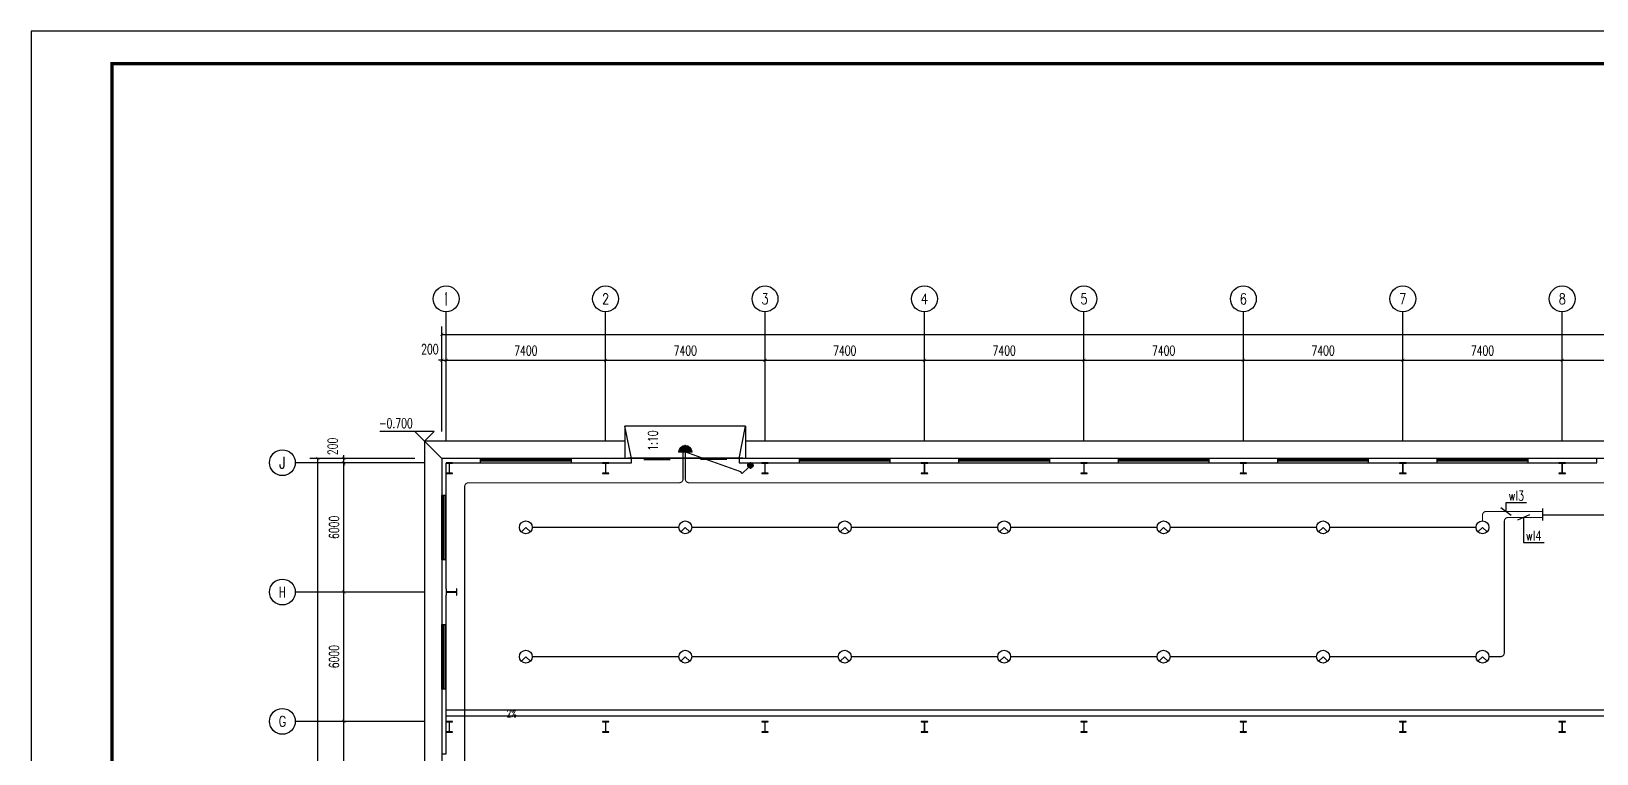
# Model space of a CAD drawing. Extents: x 1751103 to 2598738, y -609732 to 659428.
# Drawn here: x 2088595 to 2161248, y 78992 to 112505 of the extents above; entities that cross this region are included whole.
import ezdxf
from ezdxf.enums import TextEntityAlignment as Align

# ---------------------------------------------------------------- set-up
doc = ezdxf.new("R2010")
doc.units = 0
doc.header["$LTSCALE"] = 1000
doc.header["$MEASUREMENT"] = 0
doc.layers.get('0').update_dxf_attribs({"linetype": 'CONTINUOUS'})
doc.layers.get('DEFPOINTS').update_dxf_attribs({"linetype": 'CONTINUOUS'})
for name, color, linetype in [('_TCH_MASK', 7, 'CONTINUOUS'), ('AXIS', 3, 'CONTINUOUS'), ('AXIS_TEXT', 7, 'CONTINUOUS'), ('COLUMN', 99, 'CONTINUOUS'), ('DIM-照明', 4, 'CONTINUOUS'), ('DIM_ELEV', 3, 'CONTINUOUS'), ('DIM_SYMB', 3, 'CONTINUOUS'), ('EQUIP-照明', 3, 'CONTINUOUS'), ('GROUND', 2, 'CONTINUOUS'), ('PUB_TEXT', 7, 'CONTINUOUS'), ('PUB_TITLE', 4, 'CONTINUOUS'), ('STAIR', 2, 'CONTINUOUS'), ('WALL', 9, 'CONTINUOUS'), ('WINDOW', 99, 'CONTINUOUS'), ('WIRE-照明', 1, 'CONTINUOUS')]:
    doc.layers.add(name, color=color, linetype=linetype)
doc.styles.add('_TCH_AXIS', font='COMPLEX', dxfattribs={"bigfont": 'GBCBIG'})
doc.styles.add('_TCH_DIM', font='SIMPLEX', dxfattribs={"bigfont": 'GBCBIG'})
doc.styles.add('_TCH_LABEL', font='COMPLEX', dxfattribs={"bigfont": 'GBCBIG'})
doc.styles.add('_TEL_DIM', font='SIMPLEX', dxfattribs={"width": 0.8, "height": 3.5, "bigfont": 'HZTXT'})
doc.styles.add('COMPLEX', font='COMPLEX')
doc.styles.add('DIM_FONT', font='SIMPLEX', dxfattribs={"width": 0.7, "bigfont": 'GBCBIG'})
doc.styles.get("Standard").update_dxf_attribs({"font": 'gbenor.shx', "bigfont": 'gbcbig.shx'})
doc.dimstyles.new('DIMN150', dxfattribs={"dimscale": 1.5, "dimtxt": 300, "dimasz": 100, "dimexe": 250, "dimexo": 300, "dimgap": 150, "dimtad": 1, "dimdec": 0, "dimzin": 0, "dimtxsty": 'DIM_FONT', "dimblk": 'ARCHTICK', "dimcen": 0.09, "dimclrt": 7, "dimazin": 3, "dimtfac": 1, "dimtdec": 0, "dimtix": 1, "dimtmove": 0, "dimatfit": 3, "dimtolj": 1, "dimtzin": 0})

# ---------------------------------------------------------------- blocks, each defined once
blk = doc.blocks.new('$WINLIB2D$00000001')
for p, q in [((-0.5, 0.5), (0.5, 0.5)), ((-0.5, 0.5), (-0.5, -0.5)), ((0.5, -0.5), (0.5, 0.5)), ((0.5, 0.167), (-0.5, 0.167)), ((0.5, -0.167), (-0.5, -0.167)), ((-0.5, -0.5), (0.5, -0.5))]:
    blk.add_line(p, q)
blk = doc.blocks.new('$DORLIB2D$00000130')
at = {"color": 0, "linetype": 'CONTINUOUS'}
for p, q in [((-0.533, 0.66), (-0.533, 0.513)), ((0, 0.66), (-0.533, 0.66)), ((0, 0.513), (0, 0.66)), ((0.533, 0.66), (0, 0.66)), ((0.533, 0.66), (0.533, 0.513)), ((0, 0.513), (-0.533, 0.513)), ((0.533, 0.513), (0, 0.513)), ((-0.385, 0.269), (-0.14, 0.269)), ((-0.385, 0.269), (-0.3, 0.214)), ((-0.3, 0.214), (-0.3, 0.269)), ((0.385, 0.269), (0.14, 0.269)), ((0.3, 0.214), (0.3, 0.269)), ((0.385, 0.269), (0.3, 0.214))]:
    blk.add_line(p, q, dxfattribs=at)
blk = doc.blocks.new('_AXISO')
blk.add_circle((0, 0), 0.5)
at = {"layer": 'AXIS_TEXT', "style": 'COMPLEX', "width": 1.041667}
blk.add_attdef('A', text='', height=0.56, dxfattribs=at).set_placement((-0.25, -0.28), (0.25, -0.28), align=Align.FIT)
blk = doc.blocks.new('_ARCHTICK')
at = {"color": 0, "linetype": 'BYBLOCK', "const_width": 0.15}
blk.add_lwpolyline([(-0.5, -0.5), (0.5, 0.5)], dxfattribs=at)
blk = doc.blocks.new('*D88')
at = {"layer": 'AXIS', "color": 0}
for p, q in [((2106398, 92692), (2101523, 92692)), ((2101898, 44292), (2101898, 92692)), ((2106398, 44292), (2101523, 44292))]:
    blk.add_line(p, q, dxfattribs=at)
at = {"layer": 'DEFPOINTS', "color": 0}
for p in [(2101898, 92692), (2106848, 92692), (2106848, 44292)]:
    blk.add_point(p, dxfattribs=at)
at = {"layer": 'AXIS', "color": 0, "xscale": 150, "yscale": 150, "zscale": 150}
for p, rotation in [((2101898, 92692), 90), ((2101898, 44292), 270)]:
    blk.add_blockref('_ARCHTICK', p, dxfattribs=dict(at, rotation=rotation))
at = {"layer": 'AXIS', "color": 7, "insert": (2101448, 68492), "char_height": 450, "attachment_point": 5, "rotation": 90, "style": 'DIM_FONT'}
blk.add_mtext('\\A1;48400', dxfattribs=at)
blk = doc.blocks.new('*D95')
at = {"layer": 'AXIS', "color": 0}
for p, q in [((2106398, 80492), (2102723, 80492)), ((2103098, 74492), (2103098, 80492)), ((2106398, 74492), (2102723, 74492))]:
    blk.add_line(p, q, dxfattribs=at)
at = {"layer": 'DEFPOINTS', "color": 0}
for p in [(2103098, 80492), (2106848, 80492), (2106848, 74492)]:
    blk.add_point(p, dxfattribs=at)
at = {"layer": 'AXIS', "color": 0, "xscale": 150, "yscale": 150, "zscale": 150}
for p, rotation in [((2103098, 80492), 90), ((2103098, 74492), 270)]:
    blk.add_blockref('_ARCHTICK', p, dxfattribs=dict(at, rotation=rotation))
at = {"layer": 'AXIS', "color": 7, "insert": (2102648, 77492), "char_height": 450, "attachment_point": 5, "rotation": 90, "style": 'DIM_FONT'}
blk.add_mtext('\\A1;6000', dxfattribs=at)
blk = doc.blocks.new('*D96')
at = {"layer": 'AXIS', "color": 0}
for p, q in [((2106398, 86492), (2102723, 86492)), ((2103098, 80492), (2103098, 86492)), ((2106398, 80492), (2102723, 80492))]:
    blk.add_line(p, q, dxfattribs=at)
at = {"layer": 'DEFPOINTS', "color": 0}
for p in [(2103098, 86492), (2106848, 86492), (2106848, 80492)]:
    blk.add_point(p, dxfattribs=at)
at = {"layer": 'AXIS', "color": 0, "xscale": 150, "yscale": 150, "zscale": 150}
for p, rotation in [((2103098, 86492), 90), ((2103098, 80492), 270)]:
    blk.add_blockref('_ARCHTICK', p, dxfattribs=dict(at, rotation=rotation))
at = {"layer": 'AXIS', "color": 7, "insert": (2102648, 83492), "char_height": 450, "attachment_point": 5, "rotation": 90, "style": 'DIM_FONT'}
blk.add_mtext('\\A1;6000', dxfattribs=at)
blk = doc.blocks.new('*D97')
at = {"layer": 'AXIS', "color": 0}
for p, q in [((2106398, 92492), (2102723, 92492)), ((2103098, 86492), (2103098, 92492)), ((2106398, 86492), (2102723, 86492))]:
    blk.add_line(p, q, dxfattribs=at)
at = {"layer": 'DEFPOINTS', "color": 0}
for p in [(2103098, 92492), (2106848, 92492), (2106848, 86492)]:
    blk.add_point(p, dxfattribs=at)
at = {"layer": 'AXIS', "color": 0, "xscale": 150, "yscale": 150, "zscale": 150}
for p, rotation in [((2103098, 92492), 90), ((2103098, 86492), 270)]:
    blk.add_blockref('_ARCHTICK', p, dxfattribs=dict(at, rotation=rotation))
at = {"layer": 'AXIS', "color": 7, "insert": (2102648, 89492), "char_height": 450, "attachment_point": 5, "rotation": 90, "style": 'DIM_FONT'}
blk.add_mtext('\\A1;6000', dxfattribs=at)
blk = doc.blocks.new('*D98')
at = {"layer": 'AXIS', "color": 0}
for p, q in [((2106398, 92692), (2102723, 92692)), ((2106398, 92492), (2102723, 92492)), ((2103098, 92692), (2103098, 92842)), ((2103098, 92492), (2103098, 92692)), ((2103098, 92492), (2103098, 92342))]:
    blk.add_line(p, q, dxfattribs=at)
at = {"layer": 'DEFPOINTS', "color": 0}
for p in [(2103098, 92692), (2106848, 92692), (2106848, 92492)]:
    blk.add_point(p, dxfattribs=at)
at = {"layer": 'AXIS', "color": 0, "xscale": 150, "yscale": 150, "zscale": 150}
for p, rotation in [((2103098, 92692), 270), ((2103098, 92492), 90)]:
    blk.add_blockref('_ARCHTICK', p, dxfattribs=dict(at, rotation=rotation))
at = {"layer": 'AXIS', "color": 7, "insert": (2102580, 93247), "char_height": 450, "attachment_point": 5, "rotation": 90, "style": 'DIM_FONT'}
blk.add_mtext('\\A1;200', dxfattribs=at)
blk = doc.blocks.new('*D99')
at = {"layer": 'AXIS', "color": 0}
for p, q in [((2107648, 93942), (2107648, 98817)), ((2315248, 93942), (2315248, 98817)), ((2107648, 98442), (2315248, 98442))]:
    blk.add_line(p, q, dxfattribs=at)
at = {"layer": 'DEFPOINTS', "color": 0}
for p in [(2315248, 98442), (2107648, 93492), (2315248, 93492)]:
    blk.add_point(p, dxfattribs=at)
at = {"layer": 'AXIS', "color": 0, "xscale": 150, "yscale": 150, "zscale": 150, "rotation": 180}
blk.add_blockref('_ARCHTICK', (2107648, 98442), dxfattribs=at)
at = {"layer": 'AXIS', "color": 0, "xscale": 150, "yscale": 150, "zscale": 150}
blk.add_blockref('_ARCHTICK', (2315248, 98442), dxfattribs=at)
at = {"layer": 'AXIS', "color": 7, "insert": (2211448, 98892), "char_height": 450, "attachment_point": 5, "style": 'DIM_FONT'}
blk.add_mtext('\\A1;207600', dxfattribs=at)
blk = doc.blocks.new('*D100')
at = {"layer": 'AXIS', "color": 0}
for p, q in [((2107648, 93942), (2107648, 97617)), ((2107848, 93942), (2107848, 97617)), ((2107648, 97242), (2107498, 97242)), ((2107648, 97242), (2107848, 97242)), ((2107848, 97242), (2107998, 97242))]:
    blk.add_line(p, q, dxfattribs=at)
at = {"layer": 'DEFPOINTS', "color": 0}
for p in [(2107848, 97242), (2107648, 93492), (2107848, 93492)]:
    blk.add_point(p, dxfattribs=at)
at = {"layer": 'AXIS', "color": 0, "xscale": 150, "yscale": 150, "zscale": 150}
blk.add_blockref('_ARCHTICK', (2107648, 97242), dxfattribs=at)
at = {"layer": 'AXIS', "color": 0, "xscale": 150, "yscale": 150, "zscale": 150, "rotation": 180}
blk.add_blockref('_ARCHTICK', (2107848, 97242), dxfattribs=at)
at = {"layer": 'AXIS', "color": 7, "insert": (2107093, 97759), "char_height": 450, "attachment_point": 5, "style": 'DIM_FONT'}
blk.add_mtext('\\A1;200', dxfattribs=at)
blk = doc.blocks.new('*D101')
at = {"layer": 'AXIS', "color": 0}
for p, q in [((2107848, 93942), (2107848, 97617)), ((2115248, 93942), (2115248, 97617)), ((2107848, 97242), (2115248, 97242))]:
    blk.add_line(p, q, dxfattribs=at)
at = {"layer": 'DEFPOINTS', "color": 0}
for p in [(2115248, 97242), (2107848, 93492), (2115248, 93492)]:
    blk.add_point(p, dxfattribs=at)
at = {"layer": 'AXIS', "color": 0, "xscale": 150, "yscale": 150, "zscale": 150, "rotation": 180}
blk.add_blockref('_ARCHTICK', (2107848, 97242), dxfattribs=at)
at = {"layer": 'AXIS', "color": 0, "xscale": 150, "yscale": 150, "zscale": 150}
blk.add_blockref('_ARCHTICK', (2115248, 97242), dxfattribs=at)
at = {"layer": 'AXIS', "color": 7, "insert": (2111548, 97692), "char_height": 450, "attachment_point": 5, "style": 'DIM_FONT'}
blk.add_mtext('\\A1;7400', dxfattribs=at)
blk = doc.blocks.new('*D102')
at = {"layer": 'AXIS', "color": 0}
for p, q in [((2115248, 93942), (2115248, 97617)), ((2122648, 93942), (2122648, 97617)), ((2115248, 97242), (2122648, 97242))]:
    blk.add_line(p, q, dxfattribs=at)
at = {"layer": 'DEFPOINTS', "color": 0}
for p in [(2122648, 97242), (2115248, 93492), (2122648, 93492)]:
    blk.add_point(p, dxfattribs=at)
at = {"layer": 'AXIS', "color": 0, "xscale": 150, "yscale": 150, "zscale": 150, "rotation": 180}
blk.add_blockref('_ARCHTICK', (2115248, 97242), dxfattribs=at)
at = {"layer": 'AXIS', "color": 0, "xscale": 150, "yscale": 150, "zscale": 150}
blk.add_blockref('_ARCHTICK', (2122648, 97242), dxfattribs=at)
at = {"layer": 'AXIS', "color": 7, "insert": (2118948, 97692), "char_height": 450, "attachment_point": 5, "style": 'DIM_FONT'}
blk.add_mtext('\\A1;7400', dxfattribs=at)
blk = doc.blocks.new('*D103')
at = {"layer": 'AXIS', "color": 0}
for p, q in [((2122648, 93942), (2122648, 97617)), ((2130048, 93942), (2130048, 97617)), ((2122648, 97242), (2130048, 97242))]:
    blk.add_line(p, q, dxfattribs=at)
at = {"layer": 'DEFPOINTS', "color": 0}
for p in [(2130048, 97242), (2122648, 93492), (2130048, 93492)]:
    blk.add_point(p, dxfattribs=at)
at = {"layer": 'AXIS', "color": 0, "xscale": 150, "yscale": 150, "zscale": 150, "rotation": 180}
blk.add_blockref('_ARCHTICK', (2122648, 97242), dxfattribs=at)
at = {"layer": 'AXIS', "color": 0, "xscale": 150, "yscale": 150, "zscale": 150}
blk.add_blockref('_ARCHTICK', (2130048, 97242), dxfattribs=at)
at = {"layer": 'AXIS', "color": 7, "insert": (2126348, 97692), "char_height": 450, "attachment_point": 5, "style": 'DIM_FONT'}
blk.add_mtext('\\A1;7400', dxfattribs=at)
blk = doc.blocks.new('*D104')
at = {"layer": 'AXIS', "color": 0}
for p, q in [((2130048, 93942), (2130048, 97617)), ((2137448, 93942), (2137448, 97617)), ((2130048, 97242), (2137448, 97242))]:
    blk.add_line(p, q, dxfattribs=at)
at = {"layer": 'DEFPOINTS', "color": 0}
for p in [(2137448, 97242), (2130048, 93492), (2137448, 93492)]:
    blk.add_point(p, dxfattribs=at)
at = {"layer": 'AXIS', "color": 0, "xscale": 150, "yscale": 150, "zscale": 150, "rotation": 180}
blk.add_blockref('_ARCHTICK', (2130048, 97242), dxfattribs=at)
at = {"layer": 'AXIS', "color": 0, "xscale": 150, "yscale": 150, "zscale": 150}
blk.add_blockref('_ARCHTICK', (2137448, 97242), dxfattribs=at)
at = {"layer": 'AXIS', "color": 7, "insert": (2133748, 97692), "char_height": 450, "attachment_point": 5, "style": 'DIM_FONT'}
blk.add_mtext('\\A1;7400', dxfattribs=at)
blk = doc.blocks.new('*D105')
at = {"layer": 'AXIS', "color": 0}
for p, q in [((2137448, 93942), (2137448, 97617)), ((2144848, 93942), (2144848, 97617)), ((2137448, 97242), (2144848, 97242))]:
    blk.add_line(p, q, dxfattribs=at)
at = {"layer": 'DEFPOINTS', "color": 0}
for p in [(2144848, 97242), (2137448, 93492), (2144848, 93492)]:
    blk.add_point(p, dxfattribs=at)
at = {"layer": 'AXIS', "color": 0, "xscale": 150, "yscale": 150, "zscale": 150, "rotation": 180}
blk.add_blockref('_ARCHTICK', (2137448, 97242), dxfattribs=at)
at = {"layer": 'AXIS', "color": 0, "xscale": 150, "yscale": 150, "zscale": 150}
blk.add_blockref('_ARCHTICK', (2144848, 97242), dxfattribs=at)
at = {"layer": 'AXIS', "color": 7, "insert": (2141148, 97692), "char_height": 450, "attachment_point": 5, "style": 'DIM_FONT'}
blk.add_mtext('\\A1;7400', dxfattribs=at)
blk = doc.blocks.new('*D106')
at = {"layer": 'AXIS', "color": 0}
for p, q in [((2144848, 93942), (2144848, 97617)), ((2152248, 93942), (2152248, 97617)), ((2144848, 97242), (2152248, 97242))]:
    blk.add_line(p, q, dxfattribs=at)
at = {"layer": 'DEFPOINTS', "color": 0}
for p in [(2152248, 97242), (2144848, 93492), (2152248, 93492)]:
    blk.add_point(p, dxfattribs=at)
at = {"layer": 'AXIS', "color": 0, "xscale": 150, "yscale": 150, "zscale": 150, "rotation": 180}
blk.add_blockref('_ARCHTICK', (2144848, 97242), dxfattribs=at)
at = {"layer": 'AXIS', "color": 0, "xscale": 150, "yscale": 150, "zscale": 150}
blk.add_blockref('_ARCHTICK', (2152248, 97242), dxfattribs=at)
at = {"layer": 'AXIS', "color": 7, "insert": (2148548, 97692), "char_height": 450, "attachment_point": 5, "style": 'DIM_FONT'}
blk.add_mtext('\\A1;7400', dxfattribs=at)
blk = doc.blocks.new('*D107')
at = {"layer": 'AXIS', "color": 0}
for p, q in [((2152248, 93942), (2152248, 97617)), ((2159648, 93942), (2159648, 97617)), ((2152248, 97242), (2159648, 97242))]:
    blk.add_line(p, q, dxfattribs=at)
at = {"layer": 'DEFPOINTS', "color": 0}
for p in [(2159648, 97242), (2152248, 93492), (2159648, 93492)]:
    blk.add_point(p, dxfattribs=at)
at = {"layer": 'AXIS', "color": 0, "xscale": 150, "yscale": 150, "zscale": 150, "rotation": 180}
blk.add_blockref('_ARCHTICK', (2152248, 97242), dxfattribs=at)
at = {"layer": 'AXIS', "color": 0, "xscale": 150, "yscale": 150, "zscale": 150}
blk.add_blockref('_ARCHTICK', (2159648, 97242), dxfattribs=at)
at = {"layer": 'AXIS', "color": 7, "insert": (2155948, 97692), "char_height": 450, "attachment_point": 5, "style": 'DIM_FONT'}
blk.add_mtext('\\A1;7400', dxfattribs=at)
blk = doc.blocks.new('*D108')
at = {"layer": 'AXIS', "color": 0}
for p, q in [((2159648, 93942), (2159648, 97617)), ((2167048, 93942), (2167048, 97617)), ((2159648, 97242), (2167048, 97242))]:
    blk.add_line(p, q, dxfattribs=at)
at = {"layer": 'DEFPOINTS', "color": 0}
for p in [(2167048, 97242), (2159648, 93492), (2167048, 93492)]:
    blk.add_point(p, dxfattribs=at)
at = {"layer": 'AXIS', "color": 0, "xscale": 150, "yscale": 150, "zscale": 150, "rotation": 180}
blk.add_blockref('_ARCHTICK', (2159648, 97242), dxfattribs=at)
at = {"layer": 'AXIS', "color": 0, "xscale": 150, "yscale": 150, "zscale": 150}
blk.add_blockref('_ARCHTICK', (2167048, 97242), dxfattribs=at)
at = {"layer": 'AXIS', "color": 7, "insert": (2163348, 97692), "char_height": 450, "attachment_point": 5, "style": 'DIM_FONT'}
blk.add_mtext('\\A1;7400', dxfattribs=at)
blk = doc.blocks.new('$EQUIP$00001176')
for q in [(-0.35, -0.35), (0.35, -0.35)]:
    blk.add_line((0, 0), q)
blk.add_circle((0, 0), 0.5)
at = {"style": '_TCH_LABEL', "flags": 9}
blk.add_attdef('A', (0, 0), '', height=0.00002, dxfattribs=at)
blk = doc.blocks.new('$EQUIP$00001168')
blk.add_line((-0.5, 0), (0.5, 0))
blk.add_arc((0, 0), 0.5, 180, 0)
for p in [(-0.5, 0), (0, 0), (0.5, 0), (0, -0.5)]:
    blk.add_point(p)
for points in [[(0.43, -0.25), (-0.43, -0.25), (0.5, 0), (-0.5, 0)], [(0.25, -0.43), (-0.25, -0.43), (0.43, -0.25), (-0.43, -0.25)], [(0, -0.5), (0, -0.5), (0.25, -0.43), (-0.25, -0.43)]]:
    blk.add_solid(points)
at = {"flags": 9}
blk.add_attdef('A', (0, 0), '', height=0.00002, dxfattribs=at)
blk = doc.blocks.new('$EQUIP$00001962')
for p, q in [((0.15, 0.36), (0.63, 0.83)), ((0.63, 0.83), (0.77, 0.69))]:
    blk.add_line(p, q)
blk.add_circle((0, 0.21), 0.208)
for p in [(-0.21, 0.21), (0, 0.42), (0, 0), (0.21, 0.21)]:
    blk.add_point(p)
for points in [[(-0.18, 0.31), (0.18, 0.31), (-0.21, 0.21), (0.21, 0.21)], [(-0.18, 0.1), (0.18, 0.1), (-0.21, 0.21), (0.21, 0.21)], [(-0.1, 0.39), (0.1, 0.39), (-0.18, 0.31), (0.18, 0.31)], [(-0.1, 0.03), (0.1, 0.03), (-0.18, 0.1), (0.18, 0.1)], [(0, 0.42), (0, 0.42), (-0.1, 0.39), (0.1, 0.39)], [(0, 0), (0, 0), (-0.1, 0.03), (0.1, 0.03)]]:
    blk.add_solid(points)
blk = doc.blocks.new('W2')
at = {"layer": '_TCH_MASK', "color": 8}
for p, q in [((2107847.9, 81025.1), (2211597.9, 81025.1)), ((2211597.9, 80725.1), (2107847.9, 80725.1))]:
    blk.add_line(p, q, dxfattribs=at)
at = {"layer": 'AXIS', "color": 8}
for p, q in [((2107847.9, 93491.5), (2107847.9, 99491.5)), ((2115247.9, 93491.5), (2115247.9, 99491.5)), ((2122647.9, 93491.5), (2122647.9, 99491.5)), ((2130047.9, 93491.5), (2130047.9, 99491.5)), ((2137447.9, 93491.5), (2137447.9, 99491.5)), ((2144847.9, 93491.5), (2144847.9, 99491.5)), ((2152247.9, 93491.5), (2152247.9, 99491.5)), ((2159647.9, 93491.5), (2159647.9, 99491.5)), ((2106847.9, 92491.5), (2100847.9, 92491.5)), ((2106847.9, 86491.5), (2100847.9, 86491.5)), ((2106847.9, 80491.5), (2100847.9, 80491.5))]:
    blk.add_line(p, q, dxfattribs=at)
at = {"layer": 'COLUMN', "color": 8}
for p, q in [((2108147.9, 92491.5), (2107847.9, 92491.5)), ((2107847.9, 92491.5), (2107847.9, 92473.5)), ((2107847.9, 92473.5), (2107987.9, 92473.5)), ((2107987.9, 92473.5), (2107992.9, 92468.5)), ((2107992.9, 92468.5), (2107992.9, 92014.5)), ((2108002.9, 92468.5), (2108007.9, 92473.5)), ((2108002.9, 92014.5), (2108002.9, 92468.5)), ((2108007.9, 92473.5), (2108147.9, 92473.5)), ((2108147.9, 92473.5), (2108147.9, 92491.5)), ((2115397.9, 92491.5), (2115097.9, 92491.5)), ((2115097.9, 92491.5), (2115097.9, 92473.5)), ((2115097.9, 92473.5), (2115237.9, 92473.5)), ((2115237.9, 92473.5), (2115242.9, 92468.5)), ((2115242.9, 92468.5), (2115242.9, 92014.5)), ((2115252.9, 92468.5), (2115257.9, 92473.5)), ((2115252.9, 92014.5), (2115252.9, 92468.5)), ((2115257.9, 92473.5), (2115397.9, 92473.5)), ((2115397.9, 92473.5), (2115397.9, 92491.5)), ((2122797.9, 92491.5), (2122497.9, 92491.5)), ((2122497.9, 92491.5), (2122497.9, 92473.5)), ((2122497.9, 92473.5), (2122637.9, 92473.5)), ((2122637.9, 92473.5), (2122642.9, 92468.5)), ((2122642.9, 92468.5), (2122642.9, 92014.5)), ((2122652.9, 92468.5), (2122657.9, 92473.5)), ((2122652.9, 92014.5), (2122652.9, 92468.5)), ((2122657.9, 92473.5), (2122797.9, 92473.5)), ((2122797.9, 92473.5), (2122797.9, 92491.5)), ((2130197.9, 92491.5), (2129897.9, 92491.5)), ((2129897.9, 92491.5), (2129897.9, 92473.5)), ((2129897.9, 92473.5), (2130037.9, 92473.5)), ((2130037.9, 92473.5), (2130042.9, 92468.5)), ((2130042.9, 92468.5), (2130042.9, 92014.5)), ((2130052.9, 92468.5), (2130057.9, 92473.5)), ((2130052.9, 92014.5), (2130052.9, 92468.5)), ((2130057.9, 92473.5), (2130197.9, 92473.5)), ((2130197.9, 92473.5), (2130197.9, 92491.5)), ((2137597.9, 92491.5), (2137297.9, 92491.5)), ((2137297.9, 92491.5), (2137297.9, 92473.5)), ((2137297.9, 92473.5), (2137437.9, 92473.5)), ((2137437.9, 92473.5), (2137442.9, 92468.5)), ((2137442.9, 92468.5), (2137442.9, 92014.5)), ((2137452.9, 92468.5), (2137457.9, 92473.5)), ((2137452.9, 92014.5), (2137452.9, 92468.5)), ((2137457.9, 92473.5), (2137597.9, 92473.5)), ((2137597.9, 92473.5), (2137597.9, 92491.5)), ((2144997.9, 92491.5), (2144697.9, 92491.5)), ((2144697.9, 92491.5), (2144697.9, 92473.5)), ((2144697.9, 92473.5), (2144837.9, 92473.5)), ((2144837.9, 92473.5), (2144842.9, 92468.5)), ((2144842.9, 92468.5), (2144842.9, 92014.5)), ((2144852.9, 92468.5), (2144857.9, 92473.5)), ((2144852.9, 92014.5), (2144852.9, 92468.5)), ((2144857.9, 92473.5), (2144997.9, 92473.5)), ((2144997.9, 92473.5), (2144997.9, 92491.5)), ((2152397.9, 92491.5), (2152097.9, 92491.5)), ((2152097.9, 92491.5), (2152097.9, 92473.5)), ((2152097.9, 92473.5), (2152237.9, 92473.5)), ((2152237.9, 92473.5), (2152242.9, 92468.5)), ((2152242.9, 92468.5), (2152242.9, 92014.5)), ((2152252.9, 92468.5), (2152257.9, 92473.5)), ((2152252.9, 92014.5), (2152252.9, 92468.5)), ((2152257.9, 92473.5), (2152397.9, 92473.5)), ((2152397.9, 92473.5), (2152397.9, 92491.5)), ((2159797.9, 92491.5), (2159497.9, 92491.5)), ((2159497.9, 92491.5), (2159497.9, 92473.5)), ((2159497.9, 92473.5), (2159637.9, 92473.5)), ((2159637.9, 92473.5), (2159642.9, 92468.5)), ((2159642.9, 92468.5), (2159642.9, 92014.5)), ((2159652.9, 92468.5), (2159657.9, 92473.5)), ((2159652.9, 92014.5), (2159652.9, 92468.5)), ((2159657.9, 92473.5), (2159797.9, 92473.5)), ((2159797.9, 92473.5), (2159797.9, 92491.5)), ((2107987.9, 92009.5), (2107847.9, 92009.5)), ((2107847.9, 92009.5), (2107847.9, 91991.5)), ((2107847.9, 91991.5), (2108147.9, 91991.5)), ((2107992.9, 92014.5), (2107987.9, 92009.5)), ((2108007.9, 92009.5), (2108002.9, 92014.5)), ((2108147.9, 92009.5), (2108007.9, 92009.5)), ((2108147.9, 91991.5), (2108147.9, 92009.5)), ((2115237.9, 92009.5), (2115097.9, 92009.5)), ((2115097.9, 92009.5), (2115097.9, 91991.5)), ((2115097.9, 91991.5), (2115397.9, 91991.5)), ((2115242.9, 92014.5), (2115237.9, 92009.5)), ((2115257.9, 92009.5), (2115252.9, 92014.5)), ((2115397.9, 92009.5), (2115257.9, 92009.5)), ((2115397.9, 91991.5), (2115397.9, 92009.5)), ((2122637.9, 92009.5), (2122497.9, 92009.5)), ((2122497.9, 92009.5), (2122497.9, 91991.5)), ((2122497.9, 91991.5), (2122797.9, 91991.5)), ((2122642.9, 92014.5), (2122637.9, 92009.5)), ((2122657.9, 92009.5), (2122652.9, 92014.5)), ((2122797.9, 92009.5), (2122657.9, 92009.5)), ((2122797.9, 91991.5), (2122797.9, 92009.5)), ((2130037.9, 92009.5), (2129897.9, 92009.5)), ((2129897.9, 92009.5), (2129897.9, 91991.5)), ((2129897.9, 91991.5), (2130197.9, 91991.5)), ((2130042.9, 92014.5), (2130037.9, 92009.5)), ((2130057.9, 92009.5), (2130052.9, 92014.5)), ((2130197.9, 92009.5), (2130057.9, 92009.5)), ((2130197.9, 91991.5), (2130197.9, 92009.5)), ((2137437.9, 92009.5), (2137297.9, 92009.5)), ((2137297.9, 92009.5), (2137297.9, 91991.5)), ((2137297.9, 91991.5), (2137597.9, 91991.5)), ((2137442.9, 92014.5), (2137437.9, 92009.5)), ((2137457.9, 92009.5), (2137452.9, 92014.5)), ((2137597.9, 92009.5), (2137457.9, 92009.5)), ((2137597.9, 91991.5), (2137597.9, 92009.5)), ((2144837.9, 92009.5), (2144697.9, 92009.5)), ((2144697.9, 92009.5), (2144697.9, 91991.5)), ((2144697.9, 91991.5), (2144997.9, 91991.5)), ((2144842.9, 92014.5), (2144837.9, 92009.5)), ((2144857.9, 92009.5), (2144852.9, 92014.5)), ((2144997.9, 92009.5), (2144857.9, 92009.5)), ((2144997.9, 91991.5), (2144997.9, 92009.5)), ((2152237.9, 92009.5), (2152097.9, 92009.5)), ((2152097.9, 92009.5), (2152097.9, 91991.5)), ((2152097.9, 91991.5), (2152397.9, 91991.5)), ((2152242.9, 92014.5), (2152237.9, 92009.5)), ((2152257.9, 92009.5), (2152252.9, 92014.5)), ((2152397.9, 92009.5), (2152257.9, 92009.5)), ((2152397.9, 91991.5), (2152397.9, 92009.5)), ((2159637.9, 92009.5), (2159497.9, 92009.5)), ((2159497.9, 92009.5), (2159497.9, 91991.5)), ((2159497.9, 91991.5), (2159797.9, 91991.5)), ((2159642.9, 92014.5), (2159637.9, 92009.5)), ((2159657.9, 92009.5), (2159652.9, 92014.5)), ((2159797.9, 92009.5), (2159657.9, 92009.5)), ((2159797.9, 91991.5), (2159797.9, 92009.5)), ((2107865.9, 86641.5), (2107847.9, 86641.5)), ((2107847.9, 86641.5), (2107847.9, 86341.5)), ((2107865.9, 86501.5), (2107865.9, 86641.5)), ((2107870.9, 86496.5), (2107865.9, 86501.5)), ((2107865.9, 86481.5), (2107870.9, 86486.5)), ((2107865.9, 86341.5), (2107865.9, 86481.5)), ((2108324.9, 86496.5), (2107870.9, 86496.5)), ((2107870.9, 86486.5), (2108324.9, 86486.5)), ((2108329.9, 86501.5), (2108324.9, 86496.5)), ((2108324.9, 86486.5), (2108329.9, 86481.5)), ((2108347.9, 86641.5), (2108329.9, 86641.5)), ((2108329.9, 86641.5), (2108329.9, 86501.5)), ((2108329.9, 86481.5), (2108329.9, 86341.5)), ((2108347.9, 86341.5), (2108347.9, 86641.5)), ((2107847.9, 86341.5), (2107865.9, 86341.5)), ((2108329.9, 86341.5), (2108347.9, 86341.5)), ((2108147.9, 80491.5), (2107847.9, 80491.5)), ((2107847.9, 80491.5), (2107847.9, 80473.5)), ((2107847.9, 80473.5), (2107987.9, 80473.5)), ((2107987.9, 80009.5), (2107847.9, 80009.5)), ((2107847.9, 80009.5), (2107847.9, 79991.5)), ((2107847.9, 79991.5), (2108147.9, 79991.5)), ((2107987.9, 80473.5), (2107992.9, 80468.5)), ((2107992.9, 80014.5), (2107987.9, 80009.5)), ((2107992.9, 80468.5), (2107992.9, 80014.5)), ((2108002.9, 80468.5), (2108007.9, 80473.5)), ((2108002.9, 80014.5), (2108002.9, 80468.5)), ((2108007.9, 80009.5), (2108002.9, 80014.5)), ((2108007.9, 80473.5), (2108147.9, 80473.5)), ((2108147.9, 80009.5), (2108007.9, 80009.5)), ((2108147.9, 80473.5), (2108147.9, 80491.5)), ((2108147.9, 79991.5), (2108147.9, 80009.5)), ((2115397.9, 80491.5), (2115097.9, 80491.5)), ((2115097.9, 80491.5), (2115097.9, 80473.5)), ((2115097.9, 80473.5), (2115237.9, 80473.5)), ((2115237.9, 80009.5), (2115097.9, 80009.5)), ((2115097.9, 80009.5), (2115097.9, 79991.5)), ((2115097.9, 79991.5), (2115397.9, 79991.5)), ((2115237.9, 80473.5), (2115242.9, 80468.5)), ((2115242.9, 80014.5), (2115237.9, 80009.5)), ((2115242.9, 80468.5), (2115242.9, 80014.5)), ((2115252.9, 80468.5), (2115257.9, 80473.5)), ((2115252.9, 80014.5), (2115252.9, 80468.5)), ((2115257.9, 80009.5), (2115252.9, 80014.5)), ((2115257.9, 80473.5), (2115397.9, 80473.5)), ((2115397.9, 80009.5), (2115257.9, 80009.5)), ((2115397.9, 80473.5), (2115397.9, 80491.5)), ((2115397.9, 79991.5), (2115397.9, 80009.5)), ((2122797.9, 80491.5), (2122497.9, 80491.5)), ((2122497.9, 80491.5), (2122497.9, 80473.5)), ((2122497.9, 80473.5), (2122637.9, 80473.5)), ((2122637.9, 80009.5), (2122497.9, 80009.5)), ((2122497.9, 80009.5), (2122497.9, 79991.5)), ((2122497.9, 79991.5), (2122797.9, 79991.5)), ((2122637.9, 80473.5), (2122642.9, 80468.5)), ((2122642.9, 80014.5), (2122637.9, 80009.5)), ((2122642.9, 80468.5), (2122642.9, 80014.5)), ((2122652.9, 80468.5), (2122657.9, 80473.5)), ((2122652.9, 80014.5), (2122652.9, 80468.5)), ((2122657.9, 80009.5), (2122652.9, 80014.5)), ((2122657.9, 80473.5), (2122797.9, 80473.5)), ((2122797.9, 80009.5), (2122657.9, 80009.5)), ((2122797.9, 80473.5), (2122797.9, 80491.5)), ((2122797.9, 79991.5), (2122797.9, 80009.5)), ((2130197.9, 80491.5), (2129897.9, 80491.5)), ((2129897.9, 80491.5), (2129897.9, 80473.5)), ((2129897.9, 80473.5), (2130037.9, 80473.5)), ((2130037.9, 80009.5), (2129897.9, 80009.5)), ((2129897.9, 80009.5), (2129897.9, 79991.5)), ((2129897.9, 79991.5), (2130197.9, 79991.5)), ((2130037.9, 80473.5), (2130042.9, 80468.5)), ((2130042.9, 80014.5), (2130037.9, 80009.5)), ((2130042.9, 80468.5), (2130042.9, 80014.5)), ((2130052.9, 80468.5), (2130057.9, 80473.5)), ((2130052.9, 80014.5), (2130052.9, 80468.5)), ((2130057.9, 80009.5), (2130052.9, 80014.5)), ((2130057.9, 80473.5), (2130197.9, 80473.5)), ((2130197.9, 80009.5), (2130057.9, 80009.5)), ((2130197.9, 80473.5), (2130197.9, 80491.5)), ((2130197.9, 79991.5), (2130197.9, 80009.5)), ((2137597.9, 80491.5), (2137297.9, 80491.5)), ((2137297.9, 80491.5), (2137297.9, 80473.5)), ((2137297.9, 80473.5), (2137437.9, 80473.5)), ((2137437.9, 80009.5), (2137297.9, 80009.5)), ((2137297.9, 80009.5), (2137297.9, 79991.5)), ((2137297.9, 79991.5), (2137597.9, 79991.5)), ((2137437.9, 80473.5), (2137442.9, 80468.5)), ((2137442.9, 80014.5), (2137437.9, 80009.5)), ((2137442.9, 80468.5), (2137442.9, 80014.5)), ((2137452.9, 80468.5), (2137457.9, 80473.5)), ((2137452.9, 80014.5), (2137452.9, 80468.5)), ((2137457.9, 80009.5), (2137452.9, 80014.5)), ((2137457.9, 80473.5), (2137597.9, 80473.5)), ((2137597.9, 80009.5), (2137457.9, 80009.5)), ((2137597.9, 80473.5), (2137597.9, 80491.5)), ((2137597.9, 79991.5), (2137597.9, 80009.5)), ((2144997.9, 80491.5), (2144697.9, 80491.5)), ((2144697.9, 80491.5), (2144697.9, 80473.5)), ((2144697.9, 80473.5), (2144837.9, 80473.5)), ((2144837.9, 80009.5), (2144697.9, 80009.5)), ((2144697.9, 80009.5), (2144697.9, 79991.5)), ((2144697.9, 79991.5), (2144997.9, 79991.5)), ((2144837.9, 80473.5), (2144842.9, 80468.5)), ((2144842.9, 80014.5), (2144837.9, 80009.5)), ((2144842.9, 80468.5), (2144842.9, 80014.5)), ((2144852.9, 80468.5), (2144857.9, 80473.5)), ((2144852.9, 80014.5), (2144852.9, 80468.5)), ((2144857.9, 80009.5), (2144852.9, 80014.5)), ((2144857.9, 80473.5), (2144997.9, 80473.5)), ((2144997.9, 80009.5), (2144857.9, 80009.5)), ((2144997.9, 80473.5), (2144997.9, 80491.5)), ((2144997.9, 79991.5), (2144997.9, 80009.5)), ((2152397.9, 80491.5), (2152097.9, 80491.5)), ((2152097.9, 80491.5), (2152097.9, 80473.5)), ((2152097.9, 80473.5), (2152237.9, 80473.5)), ((2152237.9, 80009.5), (2152097.9, 80009.5)), ((2152097.9, 80009.5), (2152097.9, 79991.5)), ((2152097.9, 79991.5), (2152397.9, 79991.5)), ((2152237.9, 80473.5), (2152242.9, 80468.5)), ((2152242.9, 80014.5), (2152237.9, 80009.5)), ((2152242.9, 80468.5), (2152242.9, 80014.5)), ((2152252.9, 80468.5), (2152257.9, 80473.5)), ((2152252.9, 80014.5), (2152252.9, 80468.5)), ((2152257.9, 80009.5), (2152252.9, 80014.5)), ((2152257.9, 80473.5), (2152397.9, 80473.5)), ((2152397.9, 80009.5), (2152257.9, 80009.5)), ((2152397.9, 80473.5), (2152397.9, 80491.5)), ((2152397.9, 79991.5), (2152397.9, 80009.5)), ((2159797.9, 80491.5), (2159497.9, 80491.5)), ((2159497.9, 80491.5), (2159497.9, 80473.5)), ((2159497.9, 80473.5), (2159637.9, 80473.5)), ((2159637.9, 80009.5), (2159497.9, 80009.5)), ((2159497.9, 80009.5), (2159497.9, 79991.5)), ((2159497.9, 79991.5), (2159797.9, 79991.5)), ((2159637.9, 80473.5), (2159642.9, 80468.5)), ((2159642.9, 80014.5), (2159637.9, 80009.5)), ((2159642.9, 80468.5), (2159642.9, 80014.5)), ((2159652.9, 80468.5), (2159657.9, 80473.5)), ((2159652.9, 80014.5), (2159652.9, 80468.5)), ((2159657.9, 80009.5), (2159652.9, 80014.5)), ((2159657.9, 80473.5), (2159797.9, 80473.5)), ((2159797.9, 80009.5), (2159657.9, 80009.5)), ((2159797.9, 80473.5), (2159797.9, 80491.5)), ((2159797.9, 79991.5), (2159797.9, 80009.5))]:
    blk.add_line(p, q, dxfattribs=at)
at = {"layer": 'DIM_ELEV', "color": 8}
for p, q in [((2107297.9, 93941.5), (2104777.9, 93941.5)), ((2106847.9, 93491.5), (2106397.9, 93941.5)), ((2106847.9, 93491.5), (2107297.9, 93941.5))]:
    blk.add_line(p, q, dxfattribs=at)
at = {"layer": 'DIM_SYMB', "color": 8}
for points in [[(2117825.3, 92998.5, 0, 0, 0), (2117825.3, 93552, 120, 0, 0), (2117825.3, 94002, 0, 0, 0)], [(2110543.7, 80854.4, 0, 0, 0), (2110184.1, 80854.4, 160, 0, 0), (2109584.1, 80854.4, 0, 0, 0)]]:
    blk.add_lwpolyline(points, format="xyseb", dxfattribs=at)
at = {"layer": 'GROUND', "color": 8}
for p, q in [((2116147.9, 93491.5), (2106847.9, 93491.5)), ((2106847.9, 93491.5), (2106847.9, 74291.5)), ((2107647.9, 92691.5), (2106847.9, 93491.5)), ((2197547.9, 93491.5), (2121747.9, 93491.5)), ((2116147.9, 92691.5), (2107647.9, 92691.5)), ((2107647.9, 92691.5), (2107647.9, 74291.5)), ((2197547.9, 92691.5), (2121747.9, 92691.5))]:
    blk.add_line(p, q, dxfattribs=at)
at = {"layer": 'STAIR', "color": 8}
for p, q in [((2121747.9, 94191.5), (2116147.9, 94191.5)), ((2116147.9, 94191.5), (2116147.9, 92691.5)), ((2116447.9, 92691.5), (2116147.9, 94191.5)), ((2121447.9, 92691.5), (2121747.9, 94191.5)), ((2121747.9, 94191.5), (2121747.9, 92691.5)), ((2121747.9, 92691.5), (2116147.9, 92691.5))]:
    blk.add_line(p, q, dxfattribs=at)
at = {"layer": 'WALL', "color": 8}
for p, q in [((2107647.9, 92691.5), (2107647.9, 90991.5)), ((2109447.9, 92691.5), (2107647.9, 92691.5)), ((2107847.9, 92009.5), (2107847.9, 92473.5)), ((2108147.9, 92491.5), (2109447.9, 92491.5)), ((2109447.9, 92491.5), (2109447.9, 92691.5)), ((2115247.9, 92691.5), (2113647.9, 92691.5)), ((2113647.9, 92691.5), (2113647.9, 92491.5)), ((2113647.9, 92491.5), (2115097.9, 92491.5)), ((2116447.9, 92691.5), (2115247.9, 92691.5)), ((2115397.9, 92491.5), (2116447.9, 92491.5)), ((2116447.9, 92491.5), (2116447.9, 92691.5)), ((2122647.9, 92691.5), (2121447.9, 92691.5)), ((2121447.9, 92691.5), (2121447.9, 92491.5)), ((2121447.9, 92491.5), (2122497.9, 92491.5)), ((2124247.9, 92691.5), (2122647.9, 92691.5)), ((2122797.9, 92491.5), (2124247.9, 92491.5)), ((2124247.9, 92491.5), (2124247.9, 92691.5)), ((2130047.9, 92691.5), (2128447.9, 92691.5)), ((2128447.9, 92691.5), (2128447.9, 92491.5)), ((2128447.9, 92491.5), (2129897.9, 92491.5)), ((2131647.9, 92691.5), (2130047.9, 92691.5)), ((2130197.9, 92491.5), (2131647.9, 92491.5)), ((2131647.9, 92491.5), (2131647.9, 92691.5)), ((2137447.9, 92691.5), (2135847.9, 92691.5)), ((2135847.9, 92691.5), (2135847.9, 92491.5)), ((2135847.9, 92491.5), (2137297.9, 92491.5)), ((2139047.9, 92691.5), (2137447.9, 92691.5)), ((2137597.9, 92491.5), (2139047.9, 92491.5)), ((2139047.9, 92491.5), (2139047.9, 92691.5)), ((2144847.9, 92691.5), (2143247.9, 92691.5)), ((2143247.9, 92691.5), (2143247.9, 92491.5)), ((2143247.9, 92491.5), (2144697.9, 92491.5)), ((2146447.9, 92691.5), (2144847.9, 92691.5)), ((2144997.9, 92491.5), (2146447.9, 92491.5)), ((2146447.9, 92491.5), (2146447.9, 92691.5)), ((2152247.9, 92691.5), (2150647.9, 92691.5)), ((2150647.9, 92691.5), (2150647.9, 92491.5)), ((2150647.9, 92491.5), (2152097.9, 92491.5)), ((2153847.9, 92691.5), (2152247.9, 92691.5)), ((2152397.9, 92491.5), (2153847.9, 92491.5)), ((2153847.9, 92491.5), (2153847.9, 92691.5)), ((2159647.9, 92691.5), (2158047.9, 92691.5)), ((2158047.9, 92691.5), (2158047.9, 92491.5)), ((2158047.9, 92491.5), (2159497.9, 92491.5)), ((2161247.9, 92691.5), (2159647.9, 92691.5)), ((2159797.9, 92491.5), (2161247.9, 92491.5)), ((2161247.9, 92491.5), (2161247.9, 92691.5)), ((2107847.9, 90991.5), (2107847.9, 91991.5)), ((2107647.9, 90991.5), (2107847.9, 90991.5)), ((2107847.9, 87991.5), (2107647.9, 87991.5)), ((2107647.9, 87991.5), (2107647.9, 86491.5)), ((2107847.9, 86641.5), (2107847.9, 87991.5)), ((2107647.9, 86491.5), (2107647.9, 84991.5)), ((2107847.9, 84991.5), (2107847.9, 86341.5)), ((2107647.9, 84991.5), (2107847.9, 84991.5)), ((2107847.9, 81991.5), (2107647.9, 81991.5)), ((2107647.9, 81991.5), (2107647.9, 80491.5)), ((2107847.9, 80491.5), (2107847.9, 81991.5)), ((2107647.9, 80491.5), (2107647.9, 78991.5)), ((2107847.9, 80009.5), (2107847.9, 80473.5)), ((2107847.9, 78991.5), (2107847.9, 79991.5)), ((2107647.9, 78991.5), (2107847.9, 78991.5))]:
    blk.add_line(p, q, dxfattribs=at)
at = {"layer": 'AXIS', "color": 8}
ref = blk.add_blockref('_AXISO', (2107847.9, 100091.5), dxfattribs=dict(at, xscale=1200, yscale=1200, zscale=1200))
ref.add_attrib('A', '1', dxfattribs={"layer": 'AXIS_TEXT', "color": 8, "height": 624.4, "style": '_TCH_AXIS', "width": 0.555556}).set_placement((2107773.5, 99779.3), (2107922.2, 99779.3), align=Align.FIT)
ref = blk.add_blockref('_AXISO', (2115247.9, 100091.5), dxfattribs=dict(at, xscale=1200, yscale=1200, zscale=1200))
ref.add_attrib('A', '2', dxfattribs={"layer": 'AXIS_TEXT', "color": 8, "height": 493.2, "style": '_TCH_AXIS'}).set_placement((2115083.5, 99844.9), (2115412.3, 99844.9), align=Align.FIT)
ref = blk.add_blockref('_AXISO', (2122647.9, 100091.5), dxfattribs=dict(at, xscale=1200, yscale=1200, zscale=1200))
ref.add_attrib('A', '3', dxfattribs={"layer": 'AXIS_TEXT', "color": 8, "height": 493.2, "style": '_TCH_AXIS'}).set_placement((2122483.5, 99844.9), (2122812.3, 99844.9), align=Align.FIT)
ref = blk.add_blockref('_AXISO', (2130047.9, 100091.5), dxfattribs=dict(at, xscale=1200, yscale=1200, zscale=1200))
ref.add_attrib('A', '4', dxfattribs={"layer": 'AXIS_TEXT', "color": 8, "height": 480.7, "style": '_TCH_AXIS', "width": 0.9375}).set_placement((2129876.2, 99851.2), (2130219.6, 99851.2), align=Align.FIT)
ref = blk.add_blockref('_AXISO', (2137447.9, 100091.5), dxfattribs=dict(at, xscale=1200, yscale=1200, zscale=1200))
ref.add_attrib('A', '5', dxfattribs={"layer": 'AXIS_TEXT', "color": 8, "height": 493.2, "style": '_TCH_AXIS'}).set_placement((2137283.5, 99844.9), (2137612.3, 99844.9), align=Align.FIT)
ref = blk.add_blockref('_AXISO', (2144847.9, 100091.5), dxfattribs=dict(at, xscale=1200, yscale=1200, zscale=1200))
ref.add_attrib('A', '6', dxfattribs={"layer": 'AXIS_TEXT', "color": 8, "height": 506.1, "style": '_TCH_AXIS', "width": 0.928571}).set_placement((2144691.2, 99838.5), (2145004.5, 99838.5), align=Align.FIT)
ref = blk.add_blockref('_AXISO', (2152247.9, 100091.5), dxfattribs=dict(at, xscale=1200, yscale=1200, zscale=1200))
ref.add_attrib('A', '7', dxfattribs={"layer": 'AXIS_TEXT', "color": 8, "height": 493.2, "style": '_TCH_AXIS'}).set_placement((2152083.5, 99844.9), (2152412.3, 99844.9), align=Align.FIT)
ref = blk.add_blockref('_AXISO', (2159647.9, 100091.5), dxfattribs=dict(at, xscale=1200, yscale=1200, zscale=1200))
ref.add_attrib('A', '8', dxfattribs={"layer": 'AXIS_TEXT', "color": 8, "height": 493.2, "style": '_TCH_AXIS'}).set_placement((2159483.5, 99844.9), (2159812.3, 99844.9), align=Align.FIT)
ref = blk.add_blockref('_AXISO', (2100247.9, 92491.5), dxfattribs=dict(at, xscale=1200, yscale=1200, zscale=1200))
ref.add_attrib('A', 'J', dxfattribs={"layer": 'AXIS_TEXT', "color": 8, "height": 547.5, "style": '_TCH_AXIS', "width": 0.909091}).set_placement((2100117.5, 92217.8), (2100378.2, 92217.8), align=Align.FIT)
ref = blk.add_blockref('_AXISO', (2100247.9, 86491.5), dxfattribs=dict(at, xscale=1200, yscale=1200, zscale=1200))
ref.add_attrib('A', 'H', dxfattribs={"layer": 'AXIS_TEXT', "color": 8, "height": 493.2, "style": '_TCH_AXIS', "width": 0.7}).set_placement((2100083.5, 86244.9), (2100412.3, 86244.9), align=Align.FIT)
ref = blk.add_blockref('_AXISO', (2100247.9, 80491.5), dxfattribs=dict(at, xscale=1200, yscale=1200, zscale=1200))
ref.add_attrib('A', 'G', dxfattribs={"layer": 'AXIS_TEXT', "color": 8, "height": 480.7, "style": '_TCH_AXIS', "width": 0.833333}).set_placement((2100076.2, 80251.2), (2100419.6, 80251.2), align=Align.FIT)
at = {"layer": 'WINDOW', "color": 8}
for name, p, xscale, yscale, zscale in [('$WINLIB2D$00000001', (2111547.9, 92591.5), 4200, -200, 4200), ('$DORLIB2D$00000130', (2118947.9, 92591.5), -5000, 200, -5000), ('$WINLIB2D$00000001', (2126347.9, 92591.5), 4200, -200, 4200), ('$WINLIB2D$00000001', (2133747.9, 92591.5), 4200, -200, 4200), ('$WINLIB2D$00000001', (2141147.9, 92591.5), 4200, -200, 4200), ('$WINLIB2D$00000001', (2148547.9, 92591.5), 4200, -200, 4200), ('$WINLIB2D$00000001', (2155947.9, 92591.5), 4200, -200, 4200)]:
    blk.add_blockref(name, p, dxfattribs=dict(at, xscale=xscale, yscale=yscale, zscale=zscale))
at = {"layer": 'WINDOW', "color": 8, "xscale": 3000, "yscale": -200, "zscale": 3000, "rotation": 90}
for p in [(2107747.9, 89491.5), (2107747.9, 83491.5)]:
    blk.add_blockref('$WINLIB2D$00000001', p, dxfattribs=at)
at = {"layer": 'PUB_TEXT', "color": 7, "style": '_TCH_DIM', "width": 0.705882}
blk.add_text('-0.700', height=446.25, dxfattribs=at).set_placement((2104732.9, 94099))
at = {"layer": 'PUB_TEXT', "color": 8, "style": '_TCH_DIM', "width": 0.705882}
blk.add_text('1:10', height=446.25, rotation=90, dxfattribs=at).set_placement((2117667.8, 93042.8))
blk.add_text('2%%%', height=340, dxfattribs=at).set_placement((2110658.1, 80684.4))
at = {"layer": 'AXIS', "color": 8}
for p1, p2, distance, picture, middle in [((2107647.9, 93491.5), (2315247.9, 93491.5), 4950, '*D99', (2211447.9, 98891.5)), ((2107847.9, 93491.5), (2115247.9, 93491.5), 3750, '*D101', (2111547.9, 97691.5)), ((2115247.9, 93491.5), (2122647.9, 93491.5), 3750, '*D102', (2118947.9, 97691.5)), ((2122647.9, 93491.5), (2130047.9, 93491.5), 3750, '*D103', (2126347.9, 97691.5)), ((2130047.9, 93491.5), (2137447.9, 93491.5), 3750, '*D104', (2133747.9, 97691.5)), ((2137447.9, 93491.5), (2144847.9, 93491.5), 3750, '*D105', (2141147.9, 97691.5)), ((2144847.9, 93491.5), (2152247.9, 93491.5), 3750, '*D106', (2148547.9, 97691.5)), ((2152247.9, 93491.5), (2159647.9, 93491.5), 3750, '*D107', (2155947.9, 97691.5)), ((2159647.9, 93491.5), (2167047.9, 93491.5), 3750, '*D108', (2163347.9, 97691.5)), ((2106847.9, 44291.5), (2106847.9, 92691.5), 4950, '*D88', (2101447.9, 68491.5)), ((2106847.9, 86491.5), (2106847.9, 92491.5), 3750, '*D97', (2102647.9, 89491.5)), ((2106847.9, 80491.5), (2106847.9, 86491.5), 3750, '*D96', (2102647.9, 83491.5)), ((2106847.9, 74491.5), (2106847.9, 80491.5), 3750, '*D95', (2102647.9, 77491.5))]:
    dim = blk.add_aligned_dim(p1=p1, p2=p2, distance=distance, dimstyle='DIMN150', dxfattribs=at)
    dim.commit()
    dim.dimension.update_dxf_attribs({"geometry": picture, "text_midpoint": middle})
for base, p1, p2, angle, picture, middle in [((2107847.9, 97241.5), (2107647.9, 93491.5), (2107847.9, 93491.5), 0, '*D100', (2107092.9, 97759)), ((2103097.9, 92691.5), (2106847.9, 92491.5), (2106847.9, 92691.5), 90, '*D98', (2102580.4, 93246.5))]:
    dim = blk.add_linear_dim(base=base, p1=p1, p2=p2, angle=angle, dimstyle='DIMN150', dxfattribs=at)
    dim.commit()
    dim.dimension.update_dxf_attribs({"geometry": picture, "text_midpoint": middle, "dimtype": 161})

msp = doc.modelspace()

# ---------------------------------------------------------------- linework, layer by layer
for p, q in [((2156799, 90409), (2157284, 90056)), ((2158123, 90073), (2157574, 89830))]:
    msp.add_line(p, q)
for points in [[(2157041, 90232), (2157041, 90642), (2157987, 90642)], [(2157848, 89951), (2157848, 88785), (2158806, 88785)]]:
    msp.add_lwpolyline(points)
at = {"layer": 'PUB_TITLE'}
msp.add_lwpolyline([(2088595, 23405), (2340895, 23405), (2340895, 112505), (2088595, 112505)], close=True, dxfattribs=at)
at = {"layer": 'PUB_TITLE', "const_width": 150}
msp.add_lwpolyline([(2092345, 24905), (2339395, 24905), (2339395, 111005), (2092345, 111005)], close=True, dxfattribs=at)
at = {"layer": 'WIRE-照明', "linetype": 'CONTINUOUS', "const_width": 52.5}
for points in [[(2118843, 92992), (2118843, 91739, -0.414214), (2118663, 91559), (2108886, 91559, 0.414214), (2108706, 91379), (2108706, 71672, -0.414214), (2108526, 71492), (2107263, 71492)], [(2118948, 92992), (2118948, 91739, 0.414214), (2119128, 91559), (2195183, 91559)], [(2195296, 92042), (2195296, 90242, -0.414214), (2195116, 90062), (2158740, 90062)], [(2158740, 90232), (2156128, 90232, 0.414214), (2155948, 90052), (2155948, 89792)], [(2156248, 83492), (2156781, 83492, 0.414214), (2156961, 83672), (2156961, 89771, -0.414214), (2157141, 89951), (2158740, 89951)]]:
    msp.add_lwpolyline(points, format="xyb", dxfattribs=at)
for points in [[(2121513, 92076), (2118948, 92992)], [(2158740, 90382), (2158740, 89806)], [(2111848, 89492), (2118648, 89492)], [(2119248, 89492), (2126048, 89492)], [(2126648, 89492), (2133448, 89492)], [(2134048, 89492), (2140848, 89492)], [(2141448, 89492), (2148248, 89492)], [(2148848, 89492), (2155648, 89492)], [(2155948, 89792), (2155948, 89770)], [(2111848, 83492), (2118648, 83492)], [(2119248, 83492), (2126048, 83492)], [(2126648, 83492), (2133448, 83492)], [(2134048, 83492), (2140848, 83492)], [(2141448, 83492), (2148248, 83492)], [(2148848, 83492), (2155648, 83492)]]:
    msp.add_lwpolyline(points, dxfattribs=at)

# ---------------------------------------------------------------- block references
msp.add_blockref('W2', (0, 0))
at = {"layer": 'EQUIP-照明', "yscale": 600, "zscale": 600, "rotation": 180}
for name, p, xscale in [('$EQUIP$00001168', (2118948, 92992), -600), ('$EQUIP$00001962', (2121973, 92492), 600)]:
    msp.add_blockref(name, p, dxfattribs=dict(at, xscale=xscale))
at = {"layer": 'EQUIP-照明', "xscale": 600, "yscale": 600, "zscale": 600}
for p in [(2111548, 89492), (2118948, 89492), (2126348, 89492), (2133748, 89492), (2141148, 89492), (2148548, 89492), (2155948, 89492), (2111548, 83492), (2118948, 83492), (2126348, 83492), (2133748, 83492), (2141148, 83492), (2148548, 83492), (2155948, 83492)]:
    msp.add_blockref('$EQUIP$00001176', p, dxfattribs=at)

# ---------------------------------------------------------------- texts
at = {"layer": 'DIM-照明', "color": 7, "style": '_TEL_DIM', "width": 0.752941}
for s, p in [('wl3', (2157162, 90737)), ('wl4', (2157967, 88880))]:
    msp.add_text(s, height=446.2, dxfattribs=at).set_placement(p)

doc.saveas('drawing.dxf')
